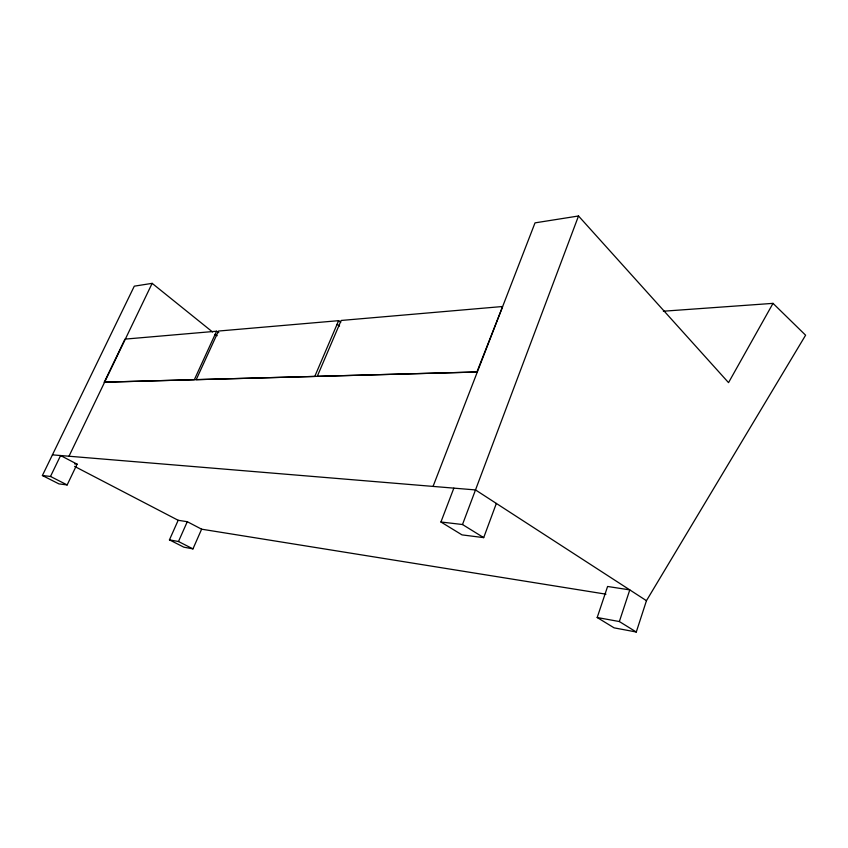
<?xml version="1.0" encoding="UTF-8"?>
<svg xmlns="http://www.w3.org/2000/svg" width="848" height="848" viewBox="0 0 848 848"><rect width="100%" height="100%" fill="white"/><g stroke="black" fill="none" stroke-linecap="round" stroke-linejoin="round"><path stroke-width="1.27" d="M636.286 632.014L619.358 621.542L629.788 589.89L607.592 586.477L597.193 617.514L614.09 627.849L636.286 632.014L646.452 600.691L805.6 335.204L773.016 303.361L663.348 311.216M453.85 488.141L440.928 521.997L462.012 534.887L483.699 537.632L496.345 503.436M440.928 521.997L462.499 524.52L578.516 215.986L728.538 382.628L773.016 303.361M502.239 306.541L341.15 320.459L317.258 376.353L476.905 371.996L502.557 306.785M433.052 486.413L535.024 222.865L578.516 215.986M338.638 320.671L218.466 331.049L196.206 379.66L314.767 376.427L338.638 320.671L340.79 322.187M201.623 529.184L187.281 521.7L178.175 520.29L169.441 539.869L183.825 547.161L192.962 548.879L201.623 529.184L605.981 594.183M169.441 539.869L178.483 541.512L187.281 521.7M216.569 331.218L124.974 339.126L104.272 382.172L194.33 379.713L216.569 331.218L218.795 332.649M42.4 475.516L58.936 483.89L67.162 484.929L77.094 464.153L60.6 455.535L50.498 476.459L42.4 475.516L134.291 286.168L152.152 283.349L212.572 332.003M68.995 456.235L152.152 283.349M52.428 454.857L475.505 489.932L646.452 600.691M74.719 463.93L77.094 464.153M597.193 617.514L619.358 621.542M50.498 476.459L67.162 484.929M178.483 541.512L192.962 548.879M74.603 466.4L178.175 520.29M104.272 382.172L476.905 371.996M462.499 524.52L483.699 537.632M215.106 334.409L217.173 335.734M337.069 324.339L339.55 326.067"/></g></svg>
